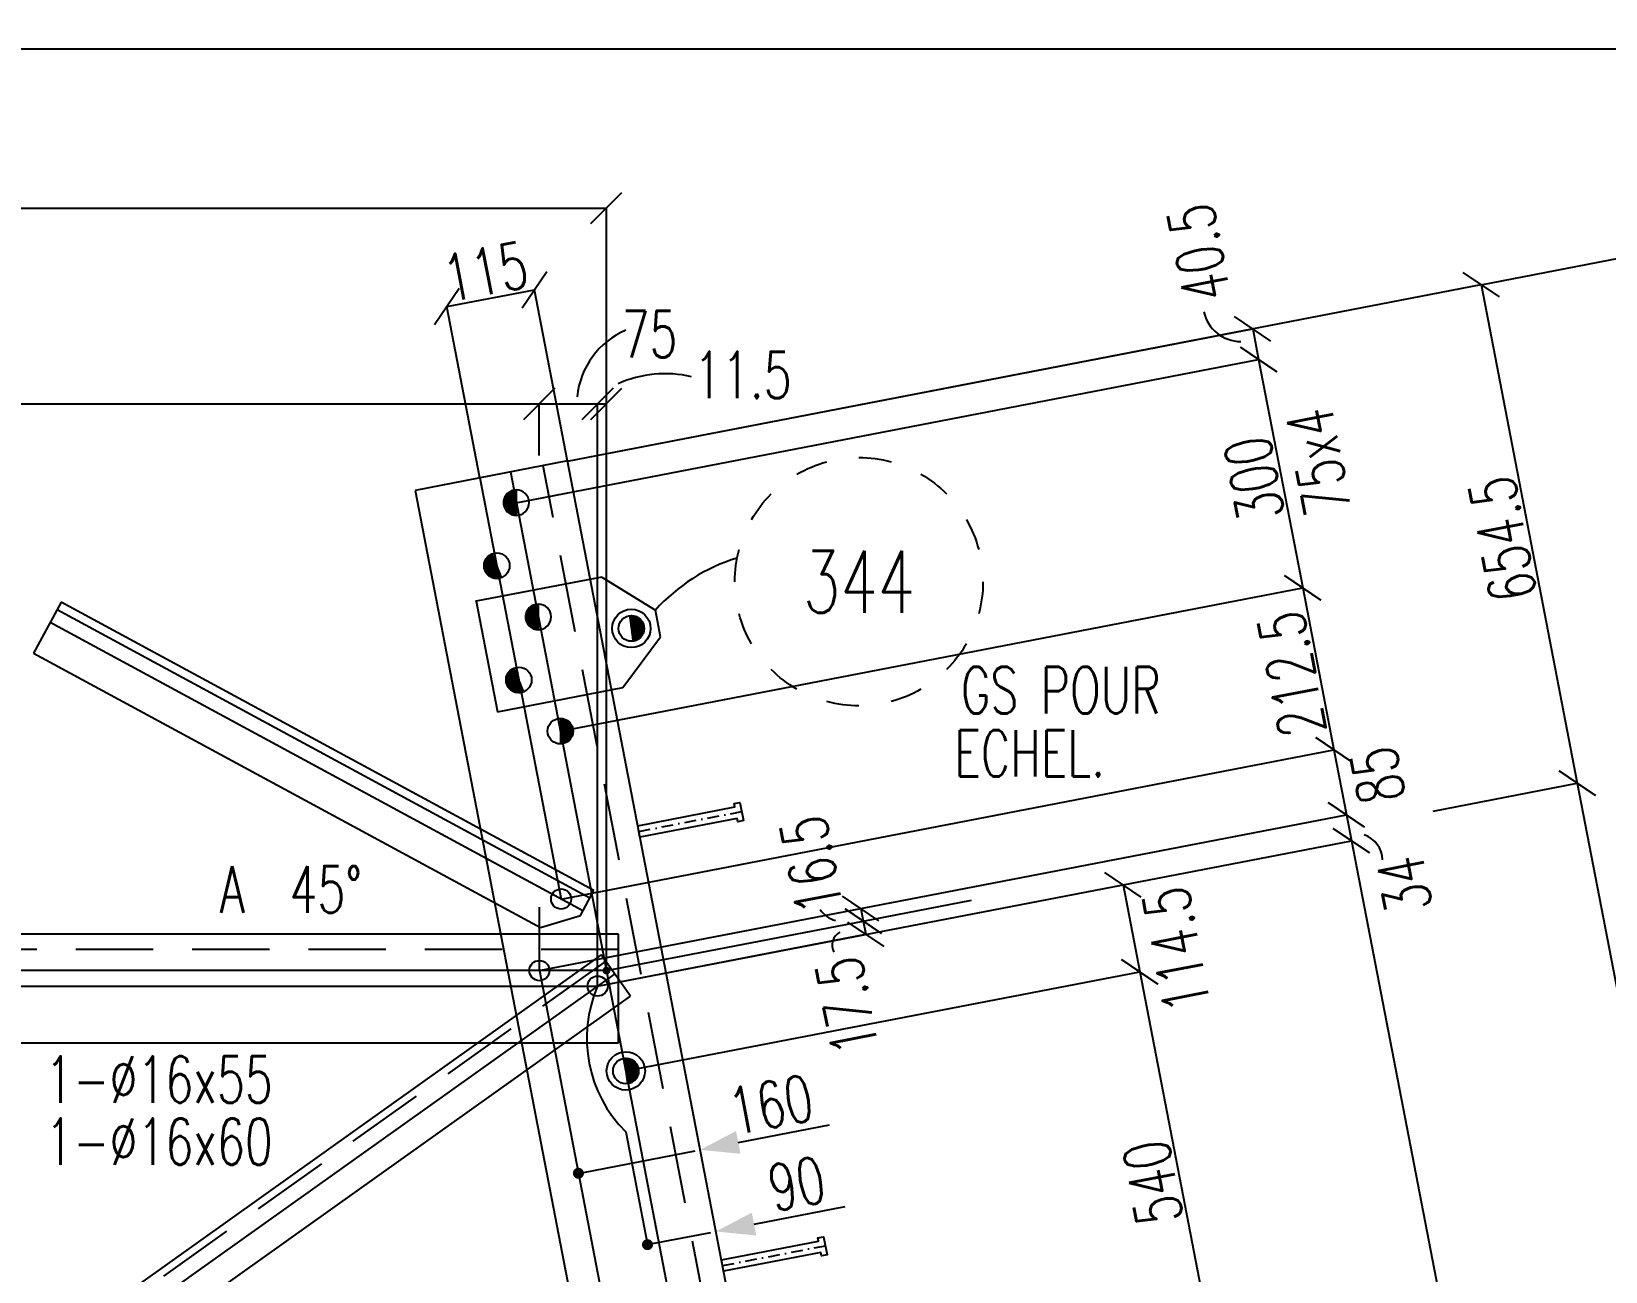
# Model space of a CAD drawing. Extents: x 533388 to 549608, y -33951 to -22449.
# Drawn here: x 545011 to 547041, y -24047 to -22449 of the extents above; entities that cross this region are included whole.
import ezdxf
from ezdxf.enums import TextEntityAlignment as Align

# ---------------------------------------------------------------- set-up
doc = ezdxf.new("R2010")
doc.units = 0
doc.header["$LTSCALE"] = 200
doc.header["$MEASUREMENT"] = 0
doc.linetypes.add('DASHDOT', pattern=[1, 0.5, -0.25, 0, -0.25])
doc.linetypes.add('DASHED', pattern=[0.75, 0.5, -0.25])
doc.layers.get('0').update_dxf_attribs({"linetype": 'CONTINUOUS'})
for name, color, linetype in [('ASSI', 6, 'CONTINUOUS'), ('Echelon', 1, 'CONTINUOUS'), ('FORI', 2, 'CONTINUOUS'), ('LINEA_ANG', 2, 'CONTINUOUS'), ('LINEE_PIASTRA', 2, 'CONTINUOUS'), ('LINEE_PIASTRE', 2, 'CONTINUOUS'), ('LS', 7, 'CONTINUOUS'), ('MZ', 6, 'DASHDOT'), ('PIASTRE', 5, 'CONTINUOUS'), ('QT_MAL', 7, 'CONTINUOUS'), ('QT_MPR', 7, 'CONTINUOUS'), ('QT_MSP', 7, 'CONTINUOUS'), ('TRAT-Y', 7, 'DASHED')]:
    doc.layers.add(name, color=color, linetype=linetype)
doc.styles.add('QUOTE', font='ROMANS8.SHX', dxfattribs={"width": 0.7})
doc.styles.add('RQL', font='ROMANS8.SHX', dxfattribs={"width": 0.7})
doc.styles.add('RS', font='ROMANS8.shx', dxfattribs={"width": 0.7})
doc.styles.get("Standard").update_dxf_attribs({"font": 'ROMANS8.SHX', "width": 0.7})
doc.dimstyles.new('FRECCE1', dxfattribs={"dimtxt": 60, "dimasz": 6.66, "dimexe": 0, "dimexo": 0, "dimgap": 1, "dimtad": 1, "dimzin": 0, "dimdsep": 46, "dimtxsty": 'RS', "dimblk1": 'QUOTP', "dimblk2": 'QUOTF', "dimsah": 1, "dimcen": 0, "dimclrd": 2, "dimclre": 2, "dimclrt": 7, "dimadec": 0, "dimazin": 0, "dimtfac": 1, "dimtix": 1, "dimtmove": 2, "dimatfit": 3, "dimldrblk": 'QUOTP', "dimfxl": 1, "dimtolj": 1, "dimtzin": 0, "dimarcsym": 0})
doc.dimstyles.new('TRATTO', dxfattribs={"dimscale": 0, "dimtxt": 60, "dimasz": 40, "dimexe": 0, "dimexo": 0, "dimgap": 5, "dimtad": 1, "dimrnd": 0.5, "dimdsep": 46, "dimtxsty": 'RS', "dimblk1": 'OBLIQUE', "dimblk2": 'OBLIQUE', "dimsah": 1, "dimcen": 0.09, "dimclrd": 2, "dimclre": 2, "dimclrt": 7, "dimadec": 0, "dimazin": 0, "dimtfac": 1, "dimtix": 1, "dimtmove": 2, "dimatfit": 3, "dimfxl": 1, "dimtolj": 1, "dimtzin": 0, "dimarcsym": 0})

# ---------------------------------------------------------------- blocks, each defined once
blk = doc.blocks.new('ASSE98')
blk.add_line((0, 0), (1, 0))
at = {"color": 7, "flags": 1}
for tag, p in [('LAV1', (3.07431, 6.82847)), ('LAV2', (3.07431, 6.49513)), ('LAV3', (3.07431, 6.1618)), ('LAV4', (3.07431, 5.82847)), ('LAV5', (3.07431, 5.49513)), ('LAV6', (3.07431, 5.1618)), ('LAV7', (3.07431, 4.82847)), ('LAV8', (3.07431, 4.49513)), ('LAV9', (3.07431, 4.1618)), ('LAV10', (3.07431, 3.82847))]:
    blk.add_attdef(tag, p, '', height=0.2, dxfattribs=at)
at = {"color": 7, "style": 'QUOTE', "width": 0.5, "flags": 1}
for tag, p in [('TI', (1.38308, 6.82731)), ('DI_S', (1.38308, 6.42178)), ('D_S', (1.38308, 6.02092)), ('E_S', (1.38308, 5.68065)), ('NFORI', (1.36454, 5.29792)), ('ALAR', (1.36349, 4.93246)), ('FAM', (1.3775, 4.54645)), ('ALA', (1.38308, 4.19257)), ('DISP2', (1.38308, 3.84971)), ('DISP1', (1.38308, 3.50686)), ('PINZAF', (1.38308, 3.164)), ('PINZAI', (1.38308, 2.82114)), ('TRP', (1.38308, 2.47829)), ('NP', (1.38308, 2.13543)), ('SV', (1.38308, 1.79257)), ('PESO', (1.38308, 1.44971)), ('QUA', (1.38308, 1.10686)), ('LUN', (1.38308, 0.764)), ('PROF', (1.38308, 0.42114)), ('POS', (1.38308, 0.07829))]:
    blk.add_attdef(tag, p, '', height=0.2, dxfattribs=at)
blk = doc.blocks.new('16')
blk.add_circle((0, 0), 1)
blk = doc.blocks.new('20')
at = {"color": 0}
for p, q in [((0, 0.98), (0.02, 1)), ((0, 0.94), (0.06, 1)), ((1, -0.01), (0, 0.99)), ((0, 0.89), (0.1, 0.99)), ((0, 0.85), (0.14, 0.99)), ((0, 0.8), (0.18, 0.98)), ((0, 0.76), (0.22, 0.98)), ((0, 0.71), (0.25, 0.97)), ((0, 0.67), (0.29, 0.96)), ((1, -0.05), (0, 0.95)), ((0, 0.62), (0.32, 0.95)), ((0, 0.58), (0.36, 0.93)), ((0, 0.53), (0.39, 0.92)), ((0, 0.49), (0.42, 0.91)), ((1, -0.09), (0, 0.9)), ((0, 0.44), (0.45, 0.89)), ((0, 0.4), (0.48, 0.88)), ((0.99, -0.13), (0, 0.86)), ((0, 0.35), (0.51, 0.86)), ((0, 0.31), (0.54, 0.84)), ((0, 0.26), (0.56, 0.83)), ((0.99, -0.17), (0, 0.81)), ((0, 0.22), (0.59, 0.81)), ((0, 0.17), (0.61, 0.79)), ((0.98, -0.21), (0, 0.77)), ((0, 0.13), (0.64, 0.77)), ((0, 0.08), (0.66, 0.75)), ((0, 0.04), (0.69, 0.73)), ((0.97, -0.25), (0, 0.72)), ((0, -0.01), (0.71, 0.7)), ((0.96, -0.28), (0, 0.68)), ((0, -0.05), (0.73, 0.68)), ((0, -0.1), (0.75, 0.66)), ((0.95, -0.32), (0, 0.63)), ((0, -0.14), (0.77, 0.63)), ((0, -0.19), (0.79, 0.61)), ((0.94, -0.35), (0, 0.59)), ((0, -0.23), (0.81, 0.58)), ((0, -0.28), (0.83, 0.56)), ((0.92, -0.38), (0, 0.54)), ((0, -0.32), (0.85, 0.53)), ((0.91, -0.41), (0, 0.5)), ((0, -0.36), (0.87, 0.5)), ((0, -0.41), (0.88, 0.47)), ((0.9, -0.44), (0, 0.45)), ((0, -0.45), (0.9, 0.44)), ((0.88, -0.47), (0, 0.41)), ((0, -0.5), (0.91, 0.41)), ((0, -0.54), (0.92, 0.38)), ((0.87, -0.5), (0, 0.36)), ((0, -0.59), (0.94, 0.35)), ((0.85, -0.53), (0, 0.32)), ((0, -0.63), (0.95, 0.31)), ((0, -0.68), (0.96, 0.28)), ((0.83, -0.56), (0, 0.27)), ((0, -0.72), (0.97, 0.25)), ((0.81, -0.58), (0, 0.23)), ((0, -0.77), (0.98, 0.21)), ((0.79, -0.61), (0, 0.18)), ((0, -0.81), (0.99, 0.17)), ((0.77, -0.63), (0, 0.14)), ((0, -0.86), (0.99, 0.13)), ((0.75, -0.66), (0, 0.09)), ((0, -0.9), (1, 0.09)), ((0.73, -0.68), (0, 0.05)), ((0, -0.95), (1, 0.05)), ((0.71, -0.7), (0, 0.01)), ((0, -0.99), (1, 0.01)), ((1, 0.04), (0.04, 1)), ((1, 0.09), (0.09, 1)), ((0.99, 0.14), (0.14, 0.99)), ((0.98, 0.19), (0.19, 0.98)), ((0.97, 0.25), (0.25, 0.97)), ((0.95, 0.31), (0.31, 0.95)), ((0.92, 0.38), (0.38, 0.92)), ((0.88, 0.47), (0.47, 0.88)), ((0.81, 0.59), (0.59, 0.81)), ((0.69, -0.73), (0, -0.04)), ((0.66, -0.75), (0, -0.08)), ((0.64, -0.77), (0, -0.13)), ((0.61, -0.79), (0, -0.17)), ((0.59, -0.81), (0, -0.22)), ((0.56, -0.83), (0, -0.26)), ((0.54, -0.84), (0, -0.31)), ((0.51, -0.86), (0, -0.35)), ((0.48, -0.88), (0, -0.4)), ((0.45, -0.89), (0, -0.44)), ((0.42, -0.91), (0, -0.49)), ((0.39, -0.92), (0, -0.53)), ((0.36, -0.93), (0, -0.58)), ((0.32, -0.95), (0, -0.62)), ((0.29, -0.96), (0, -0.67)), ((0.25, -0.97), (0, -0.71)), ((0.22, -0.98), (0, -0.76)), ((0.18, -0.98), (0, -0.8)), ((0.14, -0.99), (0, -0.85)), ((0.1, -0.99), (0, -0.89)), ((0.04, -1), (1, -0.04)), ((0.09, -1), (1, -0.09)), ((0.14, -0.99), (0.99, -0.14)), ((0.19, -0.98), (0.98, -0.19)), ((0.25, -0.97), (0.97, -0.25)), ((0.31, -0.95), (0.95, -0.31)), ((0.38, -0.92), (0.92, -0.38)), ((0.47, -0.88), (0.88, -0.47)), ((0.59, -0.81), (0.81, -0.59))]:
    blk.add_line(p, q, dxfattribs=at)
blk.add_line((0, 1), (0, -1))
blk.add_circle((0, 0), 1)
blk = doc.blocks.new('QUOTP')
at = {"layer": 'ASSI', "color": 2, "const_width": 1.07}
blk.add_lwpolyline([(-0.53, 0, 1), (0.53, 0, 1)], format="xyb", close=True, dxfattribs=at)
blk = doc.blocks.new('QUOTF')
at = {"layer": 'LS', "color": 2}
blk.add_line((7.5, 0), (25.5, 0), dxfattribs=at)
blk.add_solid([(7.5, 2.25), (0, 0), (7.5, -2.25)], dxfattribs=at)
blk = doc.blocks.new('*D23')
at = {"layer": 'QT_MAL', "color": 2, "lineweight": -2, "transparency": 16777216}
for p, q in [((545805.2, -24012.4), (545805.2, -24012.4)), ((545811.7, -24011.1), (545887, -23996.6)), ((545893.5, -23995.4), (545893.5, -23995.4))]:
    blk.add_line(p, q, dxfattribs=at)
at = {"layer": 'QT_MAL', "color": 2, "lineweight": -2, "transparency": 16777216, "xscale": 6.66, "yscale": 6.66, "zscale": 6.66}
for name, p, rotation in [('QUOTF', (545893.5, -23995.4), 10.91543261025164), ('QUOTP', (545805.2, -24012.4), 190.9154326102516)]:
    blk.add_blockref(name, p, dxfattribs=dict(at, rotation=rotation))
at = {"layer": 'QT_MAL', "color": 7, "transparency": 16777216, "insert": (545997.6, -23933.9), "char_height": 60, "attachment_point": 5, "rotation": 10.9154, "style": 'RS'}
blk.add_mtext('\\A1;90', dxfattribs=at)
blk = doc.blocks.new('*D24')
at = {"layer": 'QT_MAL', "color": 2, "lineweight": -2, "transparency": 16777216}
blk.add_line((545722.7, -23919.2), (545866.7, -23891.4), dxfattribs=at)
at = {"layer": 'QT_MAL', "color": 2, "lineweight": -2, "transparency": 16777216, "xscale": 6.66, "yscale": 6.66, "zscale": 6.66}
for name, p, rotation in [('QUOTF', (545873.2, -23890.1), 10.91543261025215), ('QUOTP', (545716.1, -23920.4), 190.9154326102521)]:
    blk.add_blockref(name, p, dxfattribs=dict(at, rotation=rotation))
at = {"layer": 'QT_MAL', "color": 7, "transparency": 16777216, "insert": (545964.3, -23831.9), "char_height": 60, "attachment_point": 5, "rotation": 10.9154, "style": 'RS'}
blk.add_mtext('\\A1;160', dxfattribs=at)
blk = doc.blocks.new('P20')
at = {"color": 0}
for p, q in [((0, 0.98), (0.02, 1)), ((0, 0.94), (0.06, 1)), ((1, -0.01), (0, 0.99)), ((0, 0.89), (0.1, 0.99)), ((0, 0.85), (0.14, 0.99)), ((0, 0.8), (0.18, 0.98)), ((0, 0.76), (0.22, 0.98)), ((0, 0.71), (0.25, 0.97)), ((0, 0.67), (0.29, 0.96)), ((1, -0.05), (0, 0.95)), ((0, 0.62), (0.32, 0.95)), ((0, 0.58), (0.36, 0.93)), ((0, 0.53), (0.39, 0.92)), ((0, 0.49), (0.42, 0.91)), ((1, -0.09), (0, 0.9)), ((0, 0.44), (0.45, 0.89)), ((0, 0.4), (0.48, 0.88)), ((0.99, -0.13), (0, 0.86)), ((0, 0.35), (0.51, 0.86)), ((0, 0.31), (0.54, 0.84)), ((0, 0.26), (0.56, 0.83)), ((0.99, -0.17), (0, 0.81)), ((0, 0.22), (0.59, 0.81)), ((0, 0.17), (0.61, 0.79)), ((0.98, -0.21), (0, 0.77)), ((0, 0.13), (0.64, 0.77)), ((0, 0.08), (0.66, 0.75)), ((0, 0.04), (0.69, 0.73)), ((0.97, -0.25), (0, 0.72)), ((0, -0.01), (0.71, 0.7)), ((0.96, -0.28), (0, 0.68)), ((0, -0.05), (0.73, 0.68)), ((0, -0.1), (0.75, 0.66)), ((0.95, -0.32), (0, 0.63)), ((0, -0.14), (0.77, 0.63)), ((0, -0.19), (0.79, 0.61)), ((0.94, -0.35), (0, 0.59)), ((0, -0.23), (0.81, 0.58)), ((0, -0.28), (0.83, 0.56)), ((0.92, -0.38), (0, 0.54)), ((0, -0.32), (0.85, 0.53)), ((0.91, -0.41), (0, 0.5)), ((0, -0.36), (0.87, 0.5)), ((0, -0.41), (0.88, 0.47)), ((0.9, -0.44), (0, 0.45)), ((0, -0.45), (0.9, 0.44)), ((0.88, -0.47), (0, 0.41)), ((0, -0.5), (0.91, 0.41)), ((0, -0.54), (0.92, 0.38)), ((0.87, -0.5), (0, 0.36)), ((0, -0.59), (0.94, 0.35)), ((0.85, -0.53), (0, 0.32)), ((0, -0.63), (0.95, 0.31)), ((0, -0.68), (0.96, 0.28)), ((0.83, -0.56), (0, 0.27)), ((0, -0.72), (0.97, 0.25)), ((0.81, -0.58), (0, 0.23)), ((0, -0.77), (0.98, 0.21)), ((0.79, -0.61), (0, 0.18)), ((0, -0.81), (0.99, 0.17)), ((0.77, -0.63), (0, 0.14)), ((0, -0.86), (0.99, 0.13)), ((0.75, -0.66), (0, 0.09)), ((0, -0.9), (1, 0.09)), ((0.73, -0.68), (0, 0.05)), ((0, -0.95), (1, 0.05)), ((0.71, -0.7), (0, 0.01)), ((0, -0.99), (1, 0.01)), ((1, 0.04), (0.04, 1)), ((1, 0.09), (0.09, 1)), ((0.99, 0.14), (0.14, 0.99)), ((0.98, 0.19), (0.19, 0.98)), ((0.97, 0.25), (0.25, 0.97)), ((0.95, 0.31), (0.31, 0.95)), ((0.92, 0.38), (0.38, 0.92)), ((0.88, 0.47), (0.47, 0.88)), ((0.81, 0.59), (0.59, 0.81)), ((0.69, -0.73), (0, -0.04)), ((0.66, -0.75), (0, -0.08)), ((0.64, -0.77), (0, -0.13)), ((0.61, -0.79), (0, -0.17)), ((0.59, -0.81), (0, -0.22)), ((0.56, -0.83), (0, -0.26)), ((0.54, -0.84), (0, -0.31)), ((0.51, -0.86), (0, -0.35)), ((0.48, -0.88), (0, -0.4)), ((0.45, -0.89), (0, -0.44)), ((0.42, -0.91), (0, -0.49)), ((0.39, -0.92), (0, -0.53)), ((0.36, -0.93), (0, -0.58)), ((0.32, -0.95), (0, -0.62)), ((0.29, -0.96), (0, -0.67)), ((0.25, -0.97), (0, -0.71)), ((0.22, -0.98), (0, -0.76)), ((0.18, -0.98), (0, -0.8)), ((0.14, -0.99), (0, -0.85)), ((0.1, -0.99), (0, -0.89)), ((0.04, -1), (1, -0.04)), ((0.09, -1), (1, -0.09)), ((0.14, -0.99), (0.99, -0.14)), ((0.19, -0.98), (0.98, -0.19)), ((0.25, -0.97), (0.97, -0.25)), ((0.31, -0.95), (0.95, -0.31)), ((0.38, -0.92), (0.92, -0.38)), ((0.47, -0.88), (0.88, -0.47)), ((0.59, -0.81), (0.81, -0.59))]:
    blk.add_line(p, q, dxfattribs=at)
for radius in [1.5, 1]:
    blk.add_circle((0, 0), radius)
blk = doc.blocks.new('A$C6E393FD9')
at = {"layer": 'Echelon', "color": 3}
blk.add_lwpolyline([(2.5, 0), (0, 19.8), (168.6, 41.4), (167.9, 47.2), (177.8, 48.5), (181.8, 17.1), (171.9, 15.8), (171.2, 21.6), (2.5, 0)], close=True, dxfattribs=at)
at = {"layer": 'MZ', "ltscale": 0.2}
blk.add_line((1.3, 9.9), (179.8, 32.8), dxfattribs=at)
blk = doc.blocks.new('_OBLIQUE')
at = {"color": 0, "linetype": 'ByBlock'}
blk.add_line((-0.5, -0.5), (0.5, 0.5), dxfattribs=at)
blk = doc.blocks.new('*D31')
at = {"layer": 'LS', "color": 2, "lineweight": -2, "transparency": 16777216}
for p, q in [((535469.2, -23659.1), (535469.2, -22676.2)), ((535469.2, -22676.2), (545752.3, -22676.2)), ((545752.3, -23659.1), (545752.3, -22676.2))]:
    blk.add_line(p, q, dxfattribs=at)
at = {"layer": 'LS', "color": 2, "lineweight": -2, "transparency": 16777216, "xscale": 40, "yscale": 40, "zscale": 40, "rotation": 180}
blk.add_blockref('_OBLIQUE', (535469.2, -22676.2), dxfattribs=at)
at = {"layer": 'LS', "color": 2, "lineweight": -2, "transparency": 16777216, "xscale": 40, "yscale": 40, "zscale": 40}
blk.add_blockref('_OBLIQUE', (545752.3, -22676.2), dxfattribs=at)
at = {"layer": 'LS', "color": 7, "transparency": 16777216, "insert": (540610.8, -22638.3), "char_height": 60, "attachment_point": 5, "style": 'RS'}
blk.add_mtext('\\A1;10283 SUR TRUSQ. 75', dxfattribs=at)
blk = doc.blocks.new('*D34')
at = {"layer": 'LS', "color": 2, "lineweight": -2, "transparency": 16777216}
for p, q in [((545546.5, -22803.3), (545659.5, -22781.6)), ((545702, -23002.3), (545659.5, -22781.6)), ((545589.1, -23024), (545546.5, -22803.3))]:
    blk.add_line(p, q, dxfattribs=at)
at = {"layer": 'LS', "color": 2, "lineweight": -2, "transparency": 16777216, "xscale": 40, "yscale": 40, "zscale": 40}
for p, rotation in [((545659.5, -22781.6), 10.91543261400001), ((545546.5, -22803.3), 190.915432614)]:
    blk.add_blockref('_OBLIQUE', p, dxfattribs=dict(at, rotation=rotation))
at = {"layer": 'LS', "color": 7, "transparency": 16777216, "insert": (545596.4, -22758.1), "char_height": 60, "attachment_point": 5, "rotation": 10.9154, "style": 'RS'}
blk.add_mtext('\\A1;115', dxfattribs=at)
blk = doc.blocks.new('*D41')
at = {"layer": 'QT_MPR', "color": 2, "lineweight": -2, "transparency": 16777216}
for p, q in [((545702, -23002.3), (546880.3, -22775)), ((546880.3, -22775), (547004.2, -23417.7)), ((546818.2, -23453.6), (547004.2, -23417.7))]:
    blk.add_line(p, q, dxfattribs=at)
at = {"layer": 'QT_MPR', "color": 2, "lineweight": -2, "transparency": 16777216, "xscale": 40, "yscale": 40, "zscale": 40}
for p, rotation in [((546880.3, -22775), 100.9154326102515), ((547004.2, -23417.7), 280.9154326102516)]:
    blk.add_blockref('_OBLIQUE', p, dxfattribs=dict(at, rotation=rotation))
at = {"layer": 'QT_MPR', "color": 7, "transparency": 16777216, "insert": (546907.9, -23103), "char_height": 60, "attachment_point": 5, "rotation": 100.9154, "style": 'RS'}
blk.add_mtext('\\A1;654.5', dxfattribs=at)
blk = doc.blocks.new('*D42')
at = {"layer": 'QT_MPR', "color": 2, "lineweight": -2, "transparency": 16777216}
for p, q in [((546818.2, -23453.6), (547004.2, -23417.7)), ((547004.2, -23417.7), (548183.5, -29532.5)), ((546931.5, -29773.9), (548183.5, -29532.5))]:
    blk.add_line(p, q, dxfattribs=at)
at = {"layer": 'QT_MPR', "color": 2, "lineweight": -2, "transparency": 16777216, "xscale": 40, "yscale": 40, "zscale": 40}
for p, rotation in [((547004.2, -23417.7), 100.9154326102515), ((548183.5, -29532.5), 280.9154326102516)]:
    blk.add_blockref('_OBLIQUE', p, dxfattribs=dict(at, rotation=rotation))
at = {"layer": 'QT_MPR', "color": 7, "transparency": 16777216, "insert": (547559.5, -26481.7), "char_height": 60, "attachment_point": 5, "rotation": 100.9154, "style": 'RS'}
blk.add_mtext('\\A1;6228', dxfattribs=at)
blk = doc.blocks.new('*D43')
at = {"layer": 'QT_MPR', "color": 2, "lineweight": -2, "transparency": 16777216}
for p, q in [((545702, -23002.3), (546585.7, -22831.8)), ((546585.7, -22831.8), (546593.3, -22871.3)), ((545636, -23056), (546593.3, -22871.3))]:
    blk.add_line(p, q, dxfattribs=at)
at = {"layer": 'QT_MPR', "color": 2, "lineweight": -2, "transparency": 16777216, "xscale": 40, "yscale": 40, "zscale": 40}
for p, rotation in [((546585.7, -22831.8), 100.9154326102515), ((546593.3, -22871.3), 280.9154326102516)]:
    blk.add_blockref('_OBLIQUE', p, dxfattribs=dict(at, rotation=rotation))
at = {"layer": 'QT_MPR', "color": 7, "transparency": 16777216, "insert": (546516, -22734), "char_height": 60, "attachment_point": 5, "rotation": 100.9154, "style": 'RS'}
blk.add_mtext('\\A1;40.5', dxfattribs=at)
blk = doc.blocks.new('*D44')
at = {"layer": 'QT_MPR', "color": 2, "lineweight": -2, "transparency": 16777216}
for p, q in [((545636, -23056), (546593.3, -22871.3)), ((546593.3, -22871.3), (546650.2, -23165.9)), ((545692.8, -23350.5), (546650.2, -23165.9))]:
    blk.add_line(p, q, dxfattribs=at)
at = {"layer": 'QT_MPR', "color": 2, "lineweight": -2, "transparency": 16777216, "xscale": 40, "yscale": 40, "zscale": 40}
for p, rotation in [((546593.3, -22871.3), 100.9154326102515), ((546650.2, -23165.9), 280.9154326102516)]:
    blk.add_blockref('_OBLIQUE', p, dxfattribs=dict(at, rotation=rotation))
at = {"layer": 'QT_MPR', "color": 7, "transparency": 16777216, "insert": (546670.5, -23003.4), "char_height": 60, "attachment_point": 5, "rotation": 100.9154, "style": 'RS'}
blk.add_mtext('\\A1;75x4', dxfattribs=at)
blk = doc.blocks.new('*D45')
at = {"layer": 'QT_MPR', "color": 2, "lineweight": -2, "transparency": 16777216}
for p, q in [((545636, -23056), (546593.3, -22871.3)), ((546593.3, -22871.3), (546650.2, -23165.9)), ((545692.8, -23350.5), (546650.2, -23165.9))]:
    blk.add_line(p, q, dxfattribs=at)
at = {"layer": 'QT_MPR', "color": 2, "lineweight": -2, "transparency": 16777216, "xscale": 40, "yscale": 40, "zscale": 40}
for p, rotation in [((546593.3, -22871.3), 100.9154326102515), ((546650.2, -23165.9), 280.9154326102516)]:
    blk.add_blockref('_OBLIQUE', p, dxfattribs=dict(at, rotation=rotation))
at = {"layer": 'QT_MPR', "color": 7, "transparency": 16777216, "insert": (546587.4, -23025.2), "char_height": 60, "attachment_point": 5, "rotation": 100.9154, "style": 'RS'}
blk.add_mtext('\\A1;300', dxfattribs=at)
blk = doc.blocks.new('*D46')
at = {"layer": 'QT_MPR', "color": 2, "lineweight": -2, "transparency": 16777216}
for p, q in [((545692.8, -23350.5), (546650.2, -23165.9)), ((546650.2, -23165.9), (546690.4, -23374.7)), ((545693.8, -23566.9), (546690.4, -23374.7))]:
    blk.add_line(p, q, dxfattribs=at)
at = {"layer": 'QT_MPR', "color": 2, "lineweight": -2, "transparency": 16777216, "xscale": 40, "yscale": 40, "zscale": 40}
for p, rotation in [((546650.2, -23165.9), 100.9154326102515), ((546690.4, -23374.7), 280.9154326102516)]:
    blk.add_blockref('_OBLIQUE', p, dxfattribs=dict(at, rotation=rotation))
at = {"layer": 'QT_MPR', "color": 7, "transparency": 16777216, "insert": (546635.9, -23276.9), "char_height": 60, "attachment_point": 5, "rotation": 100.9154, "style": 'RS'}
blk.add_mtext('\\A1;212.5', dxfattribs=at)
blk = doc.blocks.new('*D47')
at = {"layer": 'QT_MPR', "color": 2, "lineweight": -2, "transparency": 16777216}
for p, q in [((545693.8, -23566.9), (546690.4, -23374.7)), ((546690.4, -23374.7), (546706.6, -23458.4)), ((545665.7, -23659.1), (546706.6, -23458.4))]:
    blk.add_line(p, q, dxfattribs=at)
at = {"layer": 'QT_MPR', "color": 2, "lineweight": -2, "transparency": 16777216, "xscale": 40, "yscale": 40, "zscale": 40}
for p, rotation in [((546690.4, -23374.7), 100.9154326102515), ((546706.6, -23458.4), 280.9154326102516)]:
    blk.add_blockref('_OBLIQUE', p, dxfattribs=dict(at, rotation=rotation))
at = {"layer": 'QT_MPR', "color": 7, "transparency": 16777216, "insert": (546746.7, -23407.2), "char_height": 60, "attachment_point": 5, "rotation": 100.9154, "style": 'RS'}
blk.add_mtext('\\A1;85', dxfattribs=at)
blk = doc.blocks.new('*D48')
at = {"layer": 'QT_MPR', "color": 2, "lineweight": -2, "transparency": 16777216}
for p, q in [((545665.7, -23659.1), (546080.3, -23579.2)), ((546080.3, -23579.2), (546083.4, -23595.3)), ((545752.3, -23659.1), (546083.4, -23595.3))]:
    blk.add_line(p, q, dxfattribs=at)
at = {"layer": 'QT_MPR', "color": 2, "lineweight": -2, "transparency": 16777216, "xscale": 40, "yscale": 40, "zscale": 40}
for p, rotation in [((546080.3, -23579.2), 100.9154326102515), ((546083.4, -23595.3), 280.9154326102516)]:
    blk.add_blockref('_OBLIQUE', p, dxfattribs=dict(at, rotation=rotation))
at = {"layer": 'QT_MPR', "color": 7, "transparency": 16777216, "insert": (546016.5, -23522.9), "char_height": 60, "attachment_point": 5, "rotation": 100.9154, "style": 'RS'}
blk.add_mtext('\\A1;16.5', dxfattribs=at)
blk = doc.blocks.new('*D49')
at = {"layer": 'QT_MPR', "color": 2, "lineweight": -2, "transparency": 16777216}
for p, q in [((545752.3, -23659.1), (546083.4, -23595.3)), ((546083.4, -23595.3), (546086.7, -23612.4)), ((545740.9, -23679.1), (546086.7, -23612.4))]:
    blk.add_line(p, q, dxfattribs=at)
at = {"layer": 'QT_MPR', "color": 2, "lineweight": -2, "transparency": 16777216, "xscale": 40, "yscale": 40, "zscale": 40}
for p, rotation in [((546083.4, -23595.3), 100.9154326102515), ((546086.7, -23612.4), 280.9154326102516)]:
    blk.add_blockref('_OBLIQUE', p, dxfattribs=dict(at, rotation=rotation))
at = {"layer": 'QT_MPR', "color": 7, "transparency": 16777216, "insert": (546062.5, -23704.5), "char_height": 60, "attachment_point": 5, "rotation": 100.9154, "style": 'RS'}
blk.add_mtext('\\A1;17.5', dxfattribs=at)
blk = doc.blocks.new('*D50')
at = {"layer": 'QT_MPR', "color": 2, "lineweight": -2, "transparency": 16777216}
for p, q in [((545740.9, -23679.1), (546713, -23491.7)), ((546713, -23491.7), (547002.3, -24991.8)), ((545986, -25187.8), (547002.3, -24991.8))]:
    blk.add_line(p, q, dxfattribs=at)
at = {"layer": 'QT_MPR', "color": 2, "lineweight": -2, "transparency": 16777216, "xscale": 40, "yscale": 40, "zscale": 40}
for p, rotation in [((546713, -23491.7), 100.9154326102515), ((547002.3, -24991.8), 280.9154326102516)]:
    blk.add_blockref('_OBLIQUE', p, dxfattribs=dict(at, rotation=rotation))
at = {"layer": 'QT_MPR', "color": 7, "transparency": 16777216, "insert": (546823.3, -24248.4), "char_height": 60, "attachment_point": 5, "rotation": 100.9154, "style": 'RS'}
blk.add_mtext('\\A1;1528', dxfattribs=at)
blk = doc.blocks.new('*D62')
at = {"layer": 'QT_MSP', "color": 2, "lineweight": -2, "transparency": 16777216}
for p, q in [((545740.9, -23679.1), (546418.4, -23548.5)), ((546418.4, -23548.5), (546440, -23660.6)), ((545777.2, -23788.5), (546440, -23660.6))]:
    blk.add_line(p, q, dxfattribs=at)
at = {"layer": 'QT_MSP', "color": 2, "lineweight": -2, "transparency": 16777216, "xscale": 40, "yscale": 40, "zscale": 40}
for p, rotation in [((546418.4, -23548.5), 100.9154326102515), ((546440, -23660.6), 280.9154326102516)]:
    blk.add_blockref('_OBLIQUE', p, dxfattribs=dict(at, rotation=rotation))
at = {"layer": 'QT_MSP', "color": 7, "transparency": 16777216, "insert": (546487.3, -23632.2), "char_height": 60, "attachment_point": 5, "rotation": 100.9154, "style": 'RS'}
blk.add_mtext('\\A1;114.5', dxfattribs=at)
blk = doc.blocks.new('*D63')
at = {"layer": 'QT_MSP', "color": 2, "lineweight": -2, "transparency": 16777216}
for p, q in [((545777.2, -23788.5), (546440, -23660.6)), ((546440, -23660.6), (546542.3, -24190.9)), ((545879.5, -24318.7), (546542.3, -24190.9))]:
    blk.add_line(p, q, dxfattribs=at)
at = {"layer": 'QT_MSP', "color": 2, "lineweight": -2, "transparency": 16777216, "xscale": 40, "yscale": 40, "zscale": 40}
for p, rotation in [((546440, -23660.6), 100.9154326102515), ((546542.3, -24190.9), 280.9154326102516)]:
    blk.add_blockref('_OBLIQUE', p, dxfattribs=dict(at, rotation=rotation))
at = {"layer": 'QT_MSP', "color": 7, "transparency": 16777216, "insert": (546456.8, -23932.4), "char_height": 60, "attachment_point": 5, "rotation": 100.9154, "style": 'RS'}
blk.add_mtext('\\A1;540', dxfattribs=at)
blk = doc.blocks.new('MRKR_98')
blk.add_point((0, 0))
at = {"color": 7, "style": 'QUOTE', "width": 0.5, "flags": 1}
for tag, p in [('TI', (3.73, 6.83)), ('DI_S', (3.73, 6.42)), ('D_S', (3.73, 6.02)), ('AUX2', (3.71, 4.93)), ('NFORI', (3.72, 5.3)), ('E_S', (3.73, 5.68)), ('AUX1', (3.73, 4.19)), ('FAM', (3.73, 4.55)), ('COMMESSA', (3.73, 3.85)), ('MD', (3.73, 3.51)), ('MP', (3.73, 3.16)), ('LARGHEZZA', (3.73, 2.82)), ('SPESSORE', (3.73, 2.48)), ('NP', (3.73, 2.14)), ('SV', (3.73, 1.79)), ('PESO', (3.73, 1.45)), ('QUA', (3.73, 1.11)), ('LUN', (3.73, 0.76)), ('PROF', (3.73, 0.42)), ('POS', (3.73, 0.08))]:
    blk.add_attdef(tag, p, '', height=0.2, dxfattribs=at)
at = {"color": 7, "flags": 1}
for tag, p in [('LAV1', (5.26, 6.88)), ('LAV2', (5.26, 6.55)), ('LAV3', (5.26, 6.21)), ('LAV4', (5.26, 5.88)), ('LAV5', (5.26, 5.55)), ('LAV6', (5.26, 5.21)), ('LAV7', (5.26, 4.88)), ('LAV8', (5.26, 4.55)), ('LAV9', (5.26, 4.21)), ('LAV10', (5.26, 3.88))]:
    blk.add_attdef(tag, p, '', height=0.2, dxfattribs=at)
blk = doc.blocks.new('zzz')
at = {"linetype": 'Continuous'}
for start, end in [(90, 105), (60, 75), (120, 135), (30, 45), (150, 165), (0, 15), (180, 195), (330, 345), (210, 225), (300, 315), (240, 255), (270, 285)]:
    blk.add_arc((0, 0), 8, start, end, dxfattribs=at)
at = {"color": 3, "style": 'RQL', "width": 0.7}
blk.add_attdef('POS1', text='', height=4, dxfattribs=at).set_placement((0, 0), align=Align.MIDDLE)
at = {"style": 'RQL', "width": 0.7, "flags": 1}
blk.add_attdef('TIPO', (0, -8), '', height=3, dxfattribs=at)
blk = doc.blocks.new('*D110')
at = {"layer": 'LS', "color": 2, "lineweight": -2, "transparency": 16777216}
for p, q in [((545665.7, -23659.1), (546706.6, -23458.4)), ((546706.6, -23458.4), (546713, -23491.7)), ((545740.9, -23679.1), (546713, -23491.7))]:
    blk.add_line(p, q, dxfattribs=at)
at = {"layer": 'LS', "color": 2, "lineweight": -2, "transparency": 16777216, "xscale": 40, "yscale": 40, "zscale": 40}
for p, rotation in [((546706.6, -23458.4), 100.9154326102454), ((546713, -23491.7), 280.9154326102454)]:
    blk.add_blockref('_OBLIQUE', p, dxfattribs=dict(at, rotation=rotation))
at = {"layer": 'LS', "color": 7, "transparency": 16777216, "insert": (546781.3, -23548.1), "char_height": 60, "attachment_point": 5, "rotation": 100.9154, "style": 'RS'}
blk.add_mtext('\\A1;34', dxfattribs=at)
blk = doc.blocks.new('*D125')
at = {"layer": 'QT_MPR', "color": 2, "lineweight": -2, "transparency": 16777216}
for p, q in [((540901.4, -23679.1), (540901.4, -22928.6)), ((540901.4, -22928.6), (545665.7, -22928.6)), ((545665.7, -22995.2), (545665.7, -22928.6))]:
    blk.add_line(p, q, dxfattribs=at)
at = {"layer": 'QT_MPR', "color": 2, "lineweight": -2, "transparency": 16777216, "xscale": 40, "yscale": 40, "zscale": 40, "rotation": 180}
blk.add_blockref('_OBLIQUE', (540901.4, -22928.6), dxfattribs=at)
at = {"layer": 'QT_MPR', "color": 2, "lineweight": -2, "transparency": 16777216, "xscale": 40, "yscale": 40, "zscale": 40}
blk.add_blockref('_OBLIQUE', (545665.7, -22928.6), dxfattribs=at)
at = {"layer": 'QT_MPR', "color": 7, "transparency": 16777216, "insert": (543283.6, -22893.6), "char_height": 60, "attachment_point": 5, "style": 'RS'}
blk.add_mtext('\\A1;4764.5', dxfattribs=at)
blk = doc.blocks.new('*D126')
at = {"layer": 'QT_MPR', "color": 2, "lineweight": -2, "transparency": 16777216}
for p, q in [((545665.7, -22995.2), (545665.7, -22928.6)), ((545665.7, -22928.6), (545740.9, -22928.6)), ((545740.9, -23679.1), (545740.9, -22928.6))]:
    blk.add_line(p, q, dxfattribs=at)
at = {"layer": 'QT_MPR', "color": 2, "lineweight": -2, "transparency": 16777216, "xscale": 40, "yscale": 40, "zscale": 40, "rotation": 180}
blk.add_blockref('_OBLIQUE', (545665.7, -22928.6), dxfattribs=at)
at = {"layer": 'QT_MPR', "color": 2, "lineweight": -2, "transparency": 16777216, "xscale": 40, "yscale": 40, "zscale": 40}
blk.add_blockref('_OBLIQUE', (545740.9, -22928.6), dxfattribs=at)
at = {"layer": 'QT_MPR', "color": 7, "transparency": 16777216, "insert": (545807.9, -22838.8), "char_height": 60, "attachment_point": 5, "style": 'RS'}
blk.add_mtext('\\A1;75', dxfattribs=at)
blk = doc.blocks.new('*D128')
at = {"layer": 'LS', "color": 2, "lineweight": -2, "transparency": 16777216}
for p, q in [((545740.9, -23679.1), (545740.9, -22928.6)), ((545740.9, -22928.6), (545752.3, -22928.6)), ((545752.3, -23659.1), (545752.3, -22928.6))]:
    blk.add_line(p, q, dxfattribs=at)
at = {"layer": 'LS', "color": 2, "lineweight": -2, "transparency": 16777216, "xscale": 40, "yscale": 40, "zscale": 40, "rotation": 180}
blk.add_blockref('_OBLIQUE', (545740.9, -22928.6), dxfattribs=at)
at = {"layer": 'LS', "color": 2, "lineweight": -2, "transparency": 16777216, "xscale": 40, "yscale": 40, "zscale": 40}
blk.add_blockref('_OBLIQUE', (545752.3, -22928.6), dxfattribs=at)
at = {"layer": 'LS', "color": 7, "transparency": 16777216, "insert": (545928.1, -22891.5), "char_height": 60, "attachment_point": 5, "style": 'RS'}
blk.add_mtext('\\A1;11.5', dxfattribs=at)
blk = doc.blocks.new('bull')
at = {"style": 'RS', "width": 0.7, "flags": 1}
for tag, p in [('NN', (-12.25, 0)), ('DIAMETRO', (0, -4.86)), ('SERRAGGIO', (0, -9.71)), ('LUNGHEZZA', (0, -14.57)), ('NB', (0, -19.43)), ('TIPO', (0, -24.12)), ('EL', (-0.14, -29))]:
    blk.add_attdef(tag, p, '', height=3, dxfattribs=at)
at = {"style": 'RS', "width": 0.7}
blk.add_attdef('BULLONE', (0, 0), '', height=3, dxfattribs=at)

msp = doc.modelspace()

# ---------------------------------------------------------------- linework, layer by layer
at = {"layer": 'ASSI', "color": 6}
for p, q in [((545665.743, -23659.129), (546255.357, -26716.519)), ((535480.64, -23679.129), (545740.879, -23679.129))]:
    msp.add_line(p, q, dxfattribs=at)
at = {"layer": 'LINEA_ANG'}
for p, q in [((545702.016, -23002.267), (545505.634, -23040.139)), ((546879.456, -29107.77), (545702.016, -23002.267)), ((545505.634, -23040.139), (546683.074, -29145.642)), ((545049.198, -23184.201), (545013.523, -23250.173)), ((545736.186, -23555.695), (545049.198, -23184.201)), ((545013.523, -23250.173), (545667.086, -23603.592)), ((545718.587, -23588.242), (545736.186, -23555.695)), ((545667.086, -23603.592), (545718.587, -23588.242)), ((545767.879, -23612.129), (535453.879, -23612.129)), ((545767.879, -23752.129), (545767.879, -23612.129)), ((545745.485, -23639.032), (543581.42, -25178.888)), ((545783.17, -23691.992), (545745.485, -23639.032)), ((543619.105, -25231.849), (545783.17, -23691.992)), ((535453.879, -23752.129), (545767.879, -23752.129))]:
    msp.add_line(p, q, dxfattribs=at)
at = {"layer": 'LINEA_ANG', "color": 2}
msp.add_line((545730.716, -23565.811), (545043.728, -23194.317), dxfattribs=at)
at = {"layer": 'LINEA_ANG', "color": 1, "const_width": 4.75}
msp.add_lwpolyline([(545749.674, -23659.129, 1), (545754.924, -23659.129, 1)], format="xyb", close=True, dxfattribs=at)
at = {"layer": 'LINEE_PIASTRA'}
for p, q in [((545746.126, -23151.838), (545815.456, -23194.481)), ((545773.583, -23294.214), (545822.083, -23228.848))]:
    msp.add_line(p, q, dxfattribs=at)
at = {"layer": 'LINEE_PIASTRE'}
for p, q in [((545746.126, -23151.838), (545584.112, -23183.082)), ((545584.112, -23183.082), (545611.569, -23325.459)), ((545822.083, -23228.848), (545815.456, -23194.481)), ((545611.569, -23325.459), (545773.583, -23294.214))]:
    msp.add_line(p, q, dxfattribs=at)
at = {"layer": 'LS', "color": 2}
msp.add_line((546880.305, -22775.035), (547174.877, -22718.227), dxfattribs=at)
at = {"layer": 'LS', "color": 6}
for p, q in [((545628.363, -23016.471), (546197.62, -25968.299)), ((545589.086, -23024.046), (545693.768, -23566.863)), ((545665.743, -23659.129), (545665.743, -23577.387)), ((546083.374, -23595.281), (546223.13, -23568.329)), ((545752.299, -23659.129), (535555.776, -23659.129)), ((545777.092, -23866.905), (545805.152, -24012.409))]:
    msp.add_line(p, q, dxfattribs=at)
at = {"layer": 'LS', "color": 8}
msp.add_lwpolyline([(533387.578, -22471.483), (533387.578, -33951.483), (546107.578, -33951.483), (546107.578, -32351.483), (549607.578, -32351.483), (549607.578, -22471.483), (533387.578, -22471.483)], close=True, dxfattribs=at)
at = {"layer": 'LS', "const_width": 0.25}
for points in [[(545701.641, -23002.267, 1), (545702.391, -23002.267, 1)], [(545751.924, -23659.129, 1), (545752.674, -23659.129, 1)]]:
    msp.add_lwpolyline(points, format="xyb", close=True, dxfattribs=at)
at = {"layer": 'LS', "color": 6}
for centre, radius, start, end in [((546570.133, -22799.854), 48.378, 192.167563, 270.014377), ((545818.539, -22929.702), 104.557, 113.297634, 174.370131), ((545828.259, -23039.158), 149.381, 77.025496, 114.022974), ((545989.421, -23351.236), 234.171, 107.054212, 137.978798), ((546718.536, -23517.094), 34.523, 1.202906, 71.470065), ((546056.845, -23560.574), 35.12, 214.286595, 255.124954), ((546062.744, -23626.512), 19.4, 119.319171, 207.119554), ((545896.507, -23746.496), 169.583, 156.593357, 225.237508)]:
    msp.add_arc(centre, radius, start, end, dxfattribs=at)
at = {"layer": 'TRAT-Y'}
for p, q in [((546848.035, -29113.829), (545670.595, -23008.327)), ((545767.879, -23632.129), (535453.879, -23632.129)), ((545751.283, -23647.179), (543587.218, -25187.035))]:
    msp.add_line(p, q, dxfattribs=at)

# ---------------------------------------------------------------- block references
at = {"layer": 'ASSI'}
for p, xscale, rotation in [((546879.456, -29107.77), 6217.999999999999, 100.9154326102515), ((545721.916, -23582.084), 781, 151.5973710126915), ((545762.878, -23663.475), 2656, 215.434020380775)]:
    msp.add_blockref('ASSE98', p, dxfattribs=dict(at, xscale=xscale, rotation=rotation))
ref = msp.add_blockref('ASSE98', (545767.879, -23612.129), dxfattribs=dict(at, xscale=10314, rotation=180))
ref.add_attrib('LAV2', 'A  45%%d', (545253.531, -23584.522), dxfattribs={"layer": '0', "color": 254, "height": 60, "width": 0.7})
at = {"layer": 'FORI'}
for name, p, xscale, yscale, zscale in [('20', (545635.978, -23055.961), -16.5, 16.5, 16.5), ('20', (545664.382, -23203.247), -16.5, 16.5, 16.5), ('20', (545692.786, -23350.533), 16.5, 16.5, 16.5), ('16', (545665.743, -23659.129), 13, 13, 13)]:
    msp.add_blockref(name, p, dxfattribs=dict(at, xscale=xscale, yscale=yscale, zscale=zscale))
for name, p, xscale, yscale, zscale, rotation in [('20', (545610.904, -23137.178), 16.5, 16.5, 16.5, 201.830865220485), ('P20', (545784.374, -23218.144), 16.5, 16.5, 16.5, 7.543052222774039), ('20', (545639.308, -23284.464), 16.5, 16.5, 16.5, 201.830865220485), ('16', (545693.768, -23566.863), 13, 13, 13, 359.9574476220001), ('16', (545740.879, -23679.129), 13, 13, 13, 0.04745451600003003), ('P20', (545777.241, -23788.464), 16.5, 16.5, 16.5, 7.543052222774039)]:
    msp.add_blockref(name, p, dxfattribs=dict(at, xscale=xscale, yscale=yscale, zscale=zscale, rotation=rotation))
at = {"layer": 'LS', "color": 6}
ref = msp.add_blockref('zzz', (546077.804, -23157.892), dxfattribs=dict(at, xscale=-19.99999994494139, yscale=19.99999994494139, zscale=19.99999994494139))
ref.add_attrib('POS1', '344', dxfattribs={"layer": '0', "color": 3, "height": 80, "style": 'RQL', "width": 0.7}).set_placement((546077.804, -23157.892), align=Align.MIDDLE)
at = {"layer": 'LS', "color": 6, "xscale": 0.7500000000000001, "yscale": 0.7500000000000001, "zscale": 0.7500000000000001, "rotation": 3.618223307568464}
for p in [(545793.604, -23487.172), (545901.54, -24046.859)]:
    msp.add_blockref('A$C6E393FD9', p, dxfattribs=at)
at = {"layer": 'LS', "color": 7, "xscale": 20, "yscale": 20, "zscale": 20}
for p, values in [((545028.615, -23829.653), {'BULLONE': '1-%%c16x55                '}), ((545028.615, -23909.653), {'BULLONE': '1-%%c16x60                '})]:
    msp.add_blockref('bull', p, dxfattribs=at).add_auto_attribs(values)
at = {"layer": 'PIASTRE', "xscale": 20, "yscale": 20, "zscale": 20, "rotation": 280.915432614}
msp.add_blockref('MRKR_98', (545584.112, -23183.082), dxfattribs=at)

# ---------------------------------------------------------------- texts
at = {"layer": 'LS', "style": 'RS', "width": 0.7}
for s, p in [('GS POUR', (546209.486, -23327.568)), (' ECHEL.', (546172.057, -23409.128))]:
    msp.add_text(s, height=60, dxfattribs=at).set_placement(p)

# ---------------------------------------------------------------- dimensions: what is measured, and where the dimension line sits
at = {"layer": 'LS'}
dim = msp.add_linear_dim(base=(545752.299, -22676.204), p1=(535469.22, -23659.129), p2=(545752.299, -23659.129), text='<> SUR TRUSQ. 75', dimstyle='TRATTO', override={"dimscale": 1}, dxfattribs=at)
dim.commit()
dim.dimension.update_dxf_attribs({"geometry": '*D31', "text_midpoint": (540610.76, -22638.347)})
dim = msp.add_linear_dim(base=(545659.452, -22781.559), p1=(545589.086, -23024.046), p2=(545702.016, -23002.267), angle=10.915433, text='115', dimstyle='TRATTO', override={"dimscale": 1}, dxfattribs=at)
dim.commit()
dim.dimension.update_dxf_attribs({"geometry": '*D34', "text_midpoint": (545596.36, -22758.081)})
for base, p1, p2, angle, picture, middle in [((545752.299, -22928.593), (545740.879, -23679.129), (545752.299, -23659.129), 180, '*D128', (545928.11, -22891.525)), ((546712.978, -23491.661), (545665.743, -23659.129), (545740.879, -23679.129), 280.915433, '*D110', (546781.325, -23548.119))]:
    dim = msp.add_linear_dim(base=base, p1=p1, p2=p2, angle=angle, dimstyle='TRATTO', override={"dimscale": 1}, dxfattribs=at)
    dim.commit()
    dim.dimension.update_dxf_attribs({"geometry": picture, "text_midpoint": middle, "dimtype": 160})
at = {"layer": 'QT_MAL'}
for base, p1, p2, text, picture, middle in [((545873.238, -23890.123), (545716.132, -23920.42), (545873.238, -23890.123), '160', '*D24', (545964.328, -23831.938)), ((545893.533, -23995.364), (545805.152, -24012.409), (545893.533, -23995.364), '90', '*D23', (545997.649, -23933.925))]:
    dim = msp.add_linear_dim(base=base, p1=p1, p2=p2, angle=10.915433, text=text, dimstyle='FRECCE1', dxfattribs=at)
    dim.commit()
    dim.dimension.update_dxf_attribs({"geometry": picture, "text_midpoint": middle, "dimtype": 160})
at = {"layer": 'QT_MPR'}
for base, p1, p2, text, picture, middle in [((546593.348, -22871.333), (545702.016, -23002.267), (545635.978, -23055.961), '<>.5', '*D43', (546515.979, -22734)), ((546650.156, -23165.905), (545635.978, -23055.961), (545692.786, -23350.533), '75x4', '*D44', (546670.537, -23003.381)), ((546650.156, -23165.905), (545635.978, -23055.961), (545692.786, -23350.533), '300', '*D45', (546587.385, -23025.246)), ((546706.565, -23458.407), (545693.768, -23566.863), (545665.743, -23659.129), '85', '*D47', (546746.684, -23407.24)), ((548183.47, -29532.473), (546818.21, -23453.569), (546931.528, -29773.909), '6228', '*D42', (547559.489, -26481.711)), ((546083.374, -23595.281), (545665.743, -23659.129), (545752.299, -23659.129), '16.5', '*D48', (546016.452, -23522.858)), ((547002.285, -24991.836), (545740.879, -23679.129), (545986.011, -25187.824), '1528', '*D50', (546823.265, -24248.376)), ((546086.683, -23612.441), (545752.299, -23659.129), (545740.879, -23679.129), '17.5', '*D49', (546062.521, -23704.453))]:
    dim = msp.add_linear_dim(base=base, p1=p1, p2=p2, angle=100.915433, text=text, dimstyle='TRATTO', override={"dimscale": 1}, dxfattribs=at)
    dim.commit()
    dim.dimension.update_dxf_attribs({"geometry": picture, "text_midpoint": middle, "dimtype": 160})
for base, p1, p2, picture, middle in [((547004.241, -23417.693), (545702.016, -23002.267), (546818.21, -23453.569), '*D41', (546907.906, -23102.992)), ((546690.414, -23374.661), (545692.786, -23350.533), (545693.768, -23566.863), '*D46', (546635.918, -23276.91))]:
    dim = msp.add_linear_dim(base=base, p1=p1, p2=p2, angle=100.915433, dimstyle='TRATTO', override={"dimscale": 1}, dxfattribs=at)
    dim.commit()
    dim.dimension.update_dxf_attribs({"geometry": picture, "text_midpoint": middle, "dimtype": 160})
for base, p1, p2, text, picture, middle in [((545740.879, -22928.593), (545665.743, -22995.173), (545740.879, -23679.129), '75', '*D126', (545807.921, -22838.845)), ((545665.743, -22928.593), (540901.416, -23679.129), (545665.743, -22995.173), '4764.5', '*D125', (543283.579, -22893.593))]:
    dim = msp.add_linear_dim(base=base, p1=p1, p2=p2, text=text, dimstyle='TRATTO', override={"dimscale": 1}, dxfattribs=at)
    dim.commit()
    dim.dimension.update_dxf_attribs({"geometry": picture, "text_midpoint": middle, "dimtype": 160})
at = {"layer": 'QT_MSP'}
for base, p1, p2, text, picture, middle in [((546440.038, -23660.644), (545740.879, -23679.129), (545777.241, -23788.464), '114.5', '*D62', (546487.296, -23632.167)), ((546542.293, -24190.874), (545777.241, -23788.464), (545879.495, -24318.694), '540', '*D63', (546456.799, -23932.387))]:
    dim = msp.add_linear_dim(base=base, p1=p1, p2=p2, angle=100.915433, text=text, dimstyle='TRATTO', override={"dimscale": 1}, dxfattribs=at)
    dim.commit()
    dim.dimension.update_dxf_attribs({"geometry": picture, "text_midpoint": middle, "dimtype": 160})

doc.saveas('drawing.dxf')
